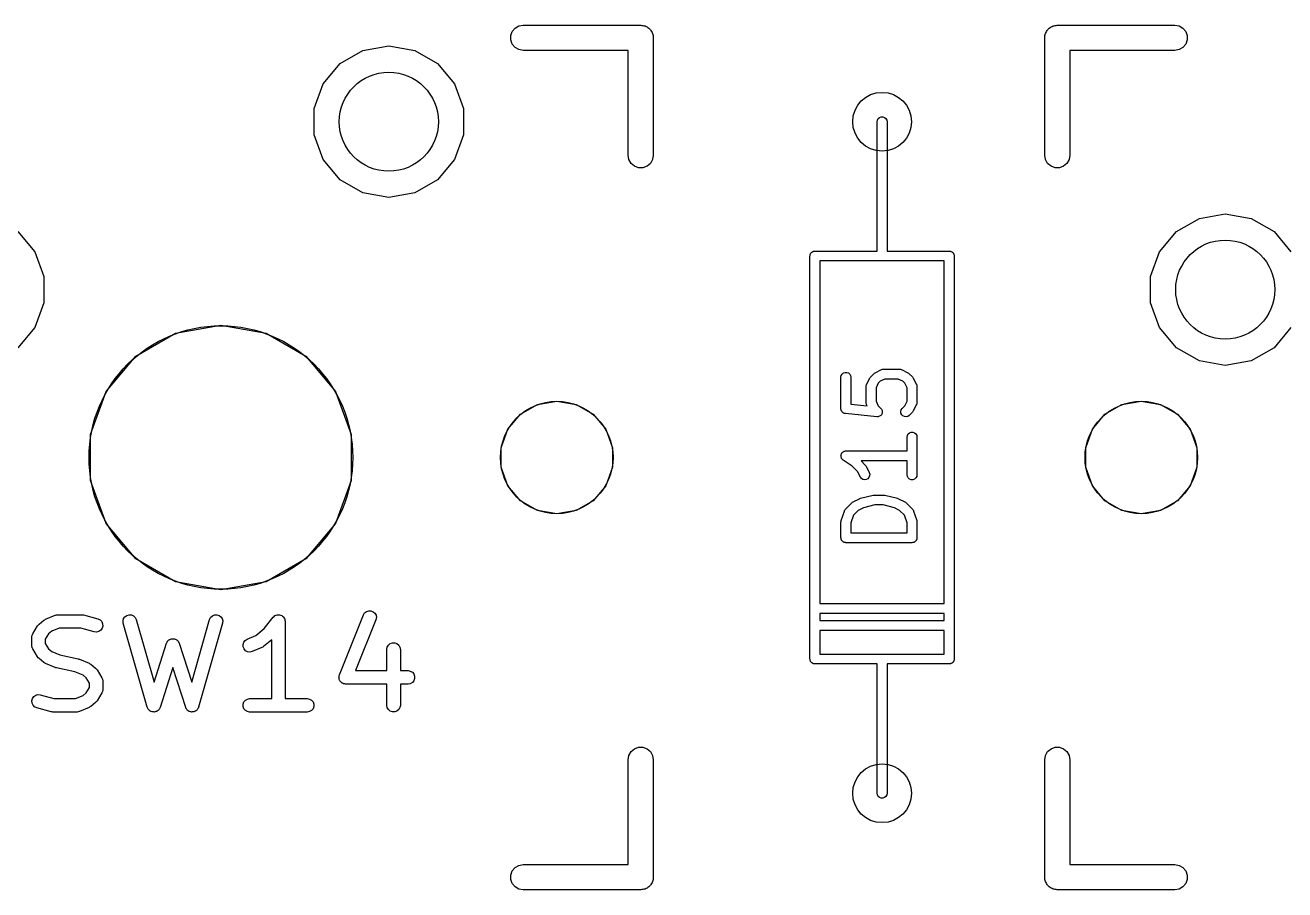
# Model space of a CAD drawing. Extents: x 35 to 203, y -146 to -25.
# Drawn here: x 114.04 to 133.09, y -66.54 to -53.46 of the extents above; entities that cross this region are included whole.
import ezdxf

# ---------------------------------------------------------------- set-up
doc = ezdxf.new("R2010")
doc.units = 0
doc.header["$MEASUREMENT"] = 0
doc.layers.get('0').update_dxf_attribs({"linetype": 'CONTINUOUS'})
doc.layers.add('BLACK', color=7, linetype='CONTINUOUS')

# ---------------------------------------------------------------- blocks, each defined once
blk = doc.blocks.new('PCB詳細')
at = {"layer": 'BLACK'}
for p, q in [((121.407, -53.5547), (121.45, -53.5041)), ((121.45, -53.5041), (121.507, -53.471)), ((121.507, -53.471), (121.572, -53.4595)), ((121.572, -53.4595), (123.35, -53.4595)), ((123.35, -53.4595), (123.366, -53.4624)), ((123.366, -53.4624), (123.383, -53.4624)), ((123.383, -53.4624), (123.399, -53.4681)), ((123.399, -53.4681), (123.415, -53.471)), ((123.415, -53.471), (123.43, -53.4793)), ((123.43, -53.4793), (123.445, -53.485)), ((123.445, -53.485), (123.458, -53.4957)), ((123.458, -53.4957), (123.472, -53.5041)), ((123.472, -53.5041), (123.483, -53.5168)), ((123.483, -53.5168), (123.496, -53.5275)), ((123.496, -53.5275), (123.504, -53.542)), ((129.496, -53.542), (129.504, -53.5275)), ((129.504, -53.5275), (129.517, -53.5168)), ((129.517, -53.5168), (129.528, -53.5041)), ((129.528, -53.5041), (129.542, -53.4957)), ((129.542, -53.4957), (129.555, -53.485)), ((129.555, -53.485), (129.57, -53.4793)), ((129.57, -53.4793), (129.585, -53.471)), ((129.585, -53.471), (129.601, -53.4681)), ((129.601, -53.4681), (129.617, -53.4624)), ((129.617, -53.4624), (129.634, -53.4624)), ((129.634, -53.4624), (129.65, -53.4595)), ((129.65, -53.4595), (131.428, -53.4595)), ((131.428, -53.4595), (131.493, -53.471)), ((131.493, -53.471), (131.55, -53.5041)), ((131.55, -53.5041), (131.593, -53.5547)), ((121.384, -53.6169), (121.407, -53.5547)), ((121.384, -53.6831), (121.384, -53.6169)), ((121.407, -53.7452), (121.384, -53.6831)), ((123.504, -53.542), (123.515, -53.5547)), ((123.515, -53.5547), (123.521, -53.5704)), ((123.521, -53.5704), (123.529, -53.5848)), ((123.529, -53.5848), (123.532, -53.6013)), ((123.532, -53.6013), (123.538, -53.6169)), ((123.538, -53.6169), (123.538, -53.6336)), ((123.538, -53.6336), (123.54, -53.65)), ((123.54, -53.65), (123.54, -55.428)), ((129.459, -53.65), (129.462, -53.6336)), ((129.459, -55.428), (129.459, -53.65)), ((129.462, -53.6169), (129.468, -53.6013)), ((129.462, -53.6336), (129.462, -53.6169)), ((129.468, -53.6013), (129.471, -53.5848)), ((129.471, -53.5848), (129.479, -53.5704)), ((129.479, -53.5704), (129.485, -53.5547)), ((129.485, -53.5547), (129.496, -53.542)), ((131.593, -53.5547), (131.616, -53.6169)), ((131.616, -53.6831), (131.593, -53.7452)), ((131.616, -53.6169), (131.616, -53.6831)), ((118.802, -54.0411), (119.148, -53.8418)), ((119.148, -53.8418), (119.54, -53.7726)), ((119.54, -53.7726), (119.932, -53.8418)), ((119.932, -53.8418), (120.278, -54.0411)), ((121.45, -53.7959), (121.407, -53.7452)), ((121.507, -53.829), (121.45, -53.7959)), ((121.572, -53.8405), (121.507, -53.829)), ((123.159, -53.8405), (121.572, -53.8405)), ((123.159, -55.428), (123.159, -53.8405)), ((131.428, -53.8405), (129.84, -53.8405)), ((129.84, -53.8405), (129.84, -55.428)), ((131.493, -53.829), (131.428, -53.8405)), ((131.55, -53.7959), (131.493, -53.829)), ((131.593, -53.7452), (131.55, -53.7959)), ((118.546, -54.3463), (118.802, -54.0411)), ((120.278, -54.0411), (120.534, -54.3463)), ((118.41, -54.7208), (118.546, -54.3463)), ((120.534, -54.3463), (120.67, -54.7208)), ((118.41, -55.1192), (118.41, -54.7208)), ((120.67, -54.7208), (120.67, -55.1192)), ((126.943, -54.8718), (126.962, -54.855)), ((126.962, -54.855), (126.987, -54.8461)), ((126.987, -54.8461), (127.013, -54.8461)), ((127.013, -54.8461), (127.037, -54.855)), ((127.037, -54.855), (127.057, -54.8718)), ((126.925, -54.92), (126.93, -54.8943)), ((126.925, -56.19), (126.925, -54.92)), ((126.93, -54.8943), (126.943, -54.8718)), ((127.057, -54.8718), (127.07, -54.8943)), ((127.07, -54.8943), (127.075, -54.92)), ((127.075, -54.92), (127.075, -56.19)), ((118.546, -55.4937), (118.41, -55.1192)), ((120.67, -55.1192), (120.534, -55.4937)), ((123.171, -55.4932), (123.159, -55.428)), ((123.54, -55.428), (123.529, -55.4932)), ((129.471, -55.4932), (129.459, -55.428)), ((129.84, -55.428), (129.829, -55.4932)), ((118.802, -55.7989), (118.546, -55.4937)), ((120.534, -55.4937), (120.278, -55.7989)), ((123.204, -55.5505), (123.171, -55.4932)), ((123.255, -55.593), (123.204, -55.5505)), ((123.317, -55.6156), (123.255, -55.593)), ((123.383, -55.6156), (123.317, -55.6156)), ((123.445, -55.593), (123.383, -55.6156)), ((123.496, -55.5505), (123.445, -55.593)), ((123.529, -55.4932), (123.496, -55.5505)), ((129.504, -55.5505), (129.471, -55.4932)), ((129.555, -55.593), (129.504, -55.5505)), ((129.617, -55.6156), (129.555, -55.593)), ((129.683, -55.6156), (129.617, -55.6156)), ((129.745, -55.593), (129.683, -55.6156)), ((129.796, -55.5505), (129.745, -55.593)), ((129.829, -55.4932), (129.796, -55.5505)), ((119.148, -55.9982), (118.802, -55.7989)), ((120.278, -55.7989), (119.932, -55.9982)), ((119.54, -56.0674), (119.148, -55.9982)), ((119.932, -55.9982), (119.54, -56.0674)), ((126.925, -56.877), (126.925, -56.19)), ((127.075, -56.19), (127.075, -56.877)), ((131.452, -56.5811), (131.798, -56.3818)), ((131.798, -56.3818), (132.19, -56.3126)), ((132.19, -56.3126), (132.582, -56.3818)), ((132.582, -56.3818), (132.928, -56.5811)), ((113.928, -56.5811), (114.184, -56.8863)), ((131.196, -56.8863), (131.452, -56.5811)), ((132.928, -56.5811), (133.184, -56.8863)), ((114.184, -56.8863), (114.32, -57.2608)), ((125.909, -56.952), (125.91, -56.9455)), ((125.909, -63.048), (125.909, -56.952)), ((125.91, -56.939), (125.912, -56.9328)), ((125.91, -56.9455), (125.91, -56.939)), ((125.912, -56.9328), (125.914, -56.9263)), ((125.914, -56.9263), (125.917, -56.9207)), ((125.917, -56.9207), (125.919, -56.9145)), ((125.919, -56.9145), (125.923, -56.9095)), ((125.923, -56.9095), (125.927, -56.9038)), ((125.927, -56.9038), (125.932, -56.8996)), ((125.932, -56.8996), (125.936, -56.8945)), ((125.936, -56.8945), (125.941, -56.8913)), ((125.941, -56.8913), (125.947, -56.887)), ((125.947, -56.887), (125.953, -56.8848)), ((125.953, -56.8848), (125.958, -56.8815)), ((125.958, -56.8815), (125.965, -56.8804)), ((125.965, -56.8804), (125.971, -56.8781)), ((125.971, -56.8781), (125.978, -56.8781)), ((125.978, -56.8781), (125.984, -56.877)), ((125.984, -56.877), (126.925, -56.877)), ((127.075, -56.877), (128.016, -56.877)), ((128.016, -56.877), (128.022, -56.8781)), ((128.022, -56.8781), (128.029, -56.8781)), ((128.029, -56.8781), (128.035, -56.8804)), ((128.035, -56.8804), (128.042, -56.8815)), ((128.042, -56.8815), (128.047, -56.8848)), ((128.047, -56.8848), (128.053, -56.887)), ((128.053, -56.887), (128.059, -56.8913)), ((128.059, -56.8913), (128.064, -56.8945)), ((128.064, -56.8945), (128.068, -56.8996)), ((128.068, -56.8996), (128.073, -56.9038)), ((128.073, -56.9038), (128.077, -56.9095)), ((128.077, -56.9095), (128.081, -56.9145)), ((128.081, -56.9145), (128.083, -56.9207)), ((128.083, -56.9207), (128.086, -56.9263)), ((128.086, -56.9263), (128.088, -56.9328)), ((128.088, -56.9328), (128.09, -56.939)), ((128.09, -56.939), (128.09, -56.9455)), ((128.09, -56.9455), (128.091, -56.952)), ((128.091, -56.952), (128.091, -63.048)), ((131.06, -57.2608), (131.196, -56.8863)), ((127, -57.027), (126.059, -57.027)), ((126.059, -57.027), (126.059, -62.211)), ((127.941, -57.027), (127, -57.027)), ((127.941, -62.211), (127.941, -57.027)), ((114.32, -57.2608), (114.32, -57.6592)), ((131.06, -57.6592), (131.06, -57.2608)), ((114.32, -57.6592), (114.184, -58.0337)), ((131.196, -58.0337), (131.06, -57.6592)), ((114.184, -58.0337), (113.928, -58.3389)), ((116.315, -58.1192), (117, -57.9985)), ((117, -57.9985), (117.685, -58.1192)), ((131.452, -58.3389), (131.196, -58.0337)), ((133.184, -58.0337), (132.928, -58.3389)), ((115.713, -58.4667), (116.315, -58.1192)), ((117.685, -58.1192), (118.287, -58.4667)), ((115.267, -58.9992), (115.713, -58.4667)), ((118.287, -58.4667), (118.733, -58.9992)), ((131.798, -58.5382), (131.452, -58.3389)), ((132.928, -58.3389), (132.582, -58.5382)), ((126.895, -58.7186), (126.99, -58.671)), ((126.99, -58.671), (126.994, -58.6698)), ((126.994, -58.6698), (126.998, -58.6676)), ((126.998, -58.6676), (127.007, -58.6661)), ((127.007, -58.6661), (127.015, -58.6636)), ((127.015, -58.6636), (127.02, -58.6638)), ((127.02, -58.6638), (127.024, -58.6631)), ((127.024, -58.6631), (127.262, -58.6631)), ((127.262, -58.6631), (127.266, -58.6638)), ((127.266, -58.6638), (127.27, -58.6636)), ((127.27, -58.6636), (127.279, -58.6661)), ((127.279, -58.6661), (127.288, -58.6676)), ((127.288, -58.6676), (127.291, -58.6698)), ((127.291, -58.6698), (127.295, -58.671)), ((127.295, -58.671), (127.391, -58.7186)), ((132.19, -58.6074), (131.798, -58.5382)), ((132.582, -58.5382), (132.19, -58.6074)), ((126.377, -58.7857), (126.382, -58.7601)), ((126.377, -59.2619), (126.377, -58.7857)), ((126.382, -58.7601), (126.395, -58.7375)), ((126.395, -58.7375), (126.415, -58.7208)), ((126.415, -58.7208), (126.439, -58.7119)), ((126.439, -58.7119), (126.465, -58.7119)), ((126.465, -58.7119), (126.49, -58.7208)), ((126.49, -58.7208), (126.51, -58.7375)), ((126.51, -58.7375), (126.523, -58.7601)), ((126.523, -58.7601), (126.527, -58.7857)), ((126.527, -58.7857), (126.527, -59.194)), ((126.766, -58.895), (126.814, -58.7998)), ((126.814, -58.7998), (126.821, -58.7901)), ((126.821, -58.7901), (126.828, -58.7803)), ((126.828, -58.7803), (126.876, -58.7327)), ((126.876, -58.7327), (126.885, -58.7258)), ((126.885, -58.7258), (126.895, -58.7186)), ((126.973, -58.8474), (126.943, -58.8778)), ((127.042, -58.8131), (126.973, -58.8474)), ((127.244, -58.8131), (127.042, -58.8131)), ((127.313, -58.8474), (127.244, -58.8131)), ((127.343, -58.8778), (127.313, -58.8474)), ((127.391, -58.7186), (127.4, -58.7258)), ((127.4, -58.7258), (127.41, -58.7327)), ((127.41, -58.7327), (127.458, -58.7803)), ((127.458, -58.7803), (127.465, -58.7901)), ((127.465, -58.7901), (127.472, -58.7998)), ((127.472, -58.7998), (127.519, -58.895)), ((115.029, -59.6524), (115.267, -58.9992)), ((118.733, -58.9992), (118.971, -59.6524)), ((126.758, -58.9286), (126.759, -58.9243)), ((126.758, -59.1667), (126.758, -58.9286)), ((126.759, -58.92), (126.761, -58.9116)), ((126.759, -58.9243), (126.759, -58.92)), ((126.761, -58.9116), (126.763, -58.9029)), ((126.763, -58.9029), (126.765, -58.8992)), ((126.765, -58.8992), (126.766, -58.895)), ((126.943, -58.8778), (126.908, -58.9463)), ((126.908, -58.9463), (126.908, -59.149)), ((127.377, -58.9463), (127.343, -58.8778)), ((127.377, -59.149), (127.377, -58.9463)), ((127.519, -58.895), (127.521, -58.8992)), ((127.521, -58.8992), (127.523, -58.9029)), ((127.523, -58.9029), (127.524, -58.9116)), ((127.524, -58.9116), (127.527, -58.92)), ((127.527, -58.92), (127.527, -58.9243)), ((127.527, -58.9243), (127.527, -58.9286)), ((127.527, -58.9286), (127.527, -59.1667)), ((121.531, -59.3457), (121.788, -59.1974)), ((121.788, -59.1974), (122.08, -59.1458)), ((122.08, -59.1458), (122.372, -59.1974)), ((122.372, -59.1974), (122.629, -59.3457)), ((126.527, -59.194), (126.776, -59.2188)), ((126.759, -59.1709), (126.758, -59.1667)), ((126.759, -59.1752), (126.759, -59.1709)), ((126.761, -59.1837), (126.759, -59.1752)), ((126.763, -59.1923), (126.761, -59.1837)), ((126.765, -59.1961), (126.763, -59.1923)), ((126.766, -59.2002), (126.765, -59.1961)), ((126.776, -59.2188), (126.766, -59.2002)), ((126.908, -59.149), (126.943, -59.2175)), ((126.943, -59.2175), (126.982, -59.2565)), ((127.304, -59.2565), (127.343, -59.2175)), ((127.343, -59.2175), (127.377, -59.149)), ((127.519, -59.2002), (127.472, -59.2954)), ((127.521, -59.1961), (127.519, -59.2002)), ((127.523, -59.1923), (127.521, -59.1961)), ((127.524, -59.1837), (127.523, -59.1923)), ((127.527, -59.1752), (127.524, -59.1837)), ((127.527, -59.1667), (127.527, -59.1709)), ((127.527, -59.1709), (127.527, -59.1752)), ((130.371, -59.3457), (130.628, -59.1974)), ((130.628, -59.1974), (130.92, -59.1458)), ((130.92, -59.1458), (131.212, -59.1974)), ((131.212, -59.1974), (131.469, -59.3457)), ((121.34, -59.5729), (121.531, -59.3457)), ((122.629, -59.3457), (122.82, -59.5729)), ((126.378, -59.2647), (126.377, -59.2619)), ((126.378, -59.2675), (126.378, -59.2647)), ((126.38, -59.2775), (126.378, -59.2675)), ((126.382, -59.2876), (126.38, -59.2775)), ((126.383, -59.29), (126.382, -59.2876)), ((126.384, -59.2928), (126.383, -59.29)), ((126.39, -59.3012), (126.384, -59.2928)), ((126.395, -59.3101), (126.39, -59.3012)), ((126.397, -59.3119), (126.395, -59.3101)), ((126.399, -59.3143), (126.397, -59.3119)), ((126.407, -59.3203), (126.399, -59.3143)), ((126.415, -59.3269), (126.407, -59.3203)), ((126.418, -59.3278), (126.415, -59.3269)), ((126.42, -59.3295), (126.418, -59.3278)), ((126.43, -59.3323), (126.42, -59.3295)), ((126.439, -59.3358), (126.43, -59.3323)), ((126.442, -59.3358), (126.439, -59.3358)), ((126.445, -59.3365), (126.442, -59.3358)), ((126.921, -59.3842), (126.445, -59.3365)), ((126.922, -59.3841), (126.921, -59.3842)), ((126.934, -59.3831), (126.922, -59.3842)), ((126.922, -59.3842), (126.922, -59.3841)), ((126.947, -59.3822), (126.934, -59.3831)), ((126.948, -59.382), (126.947, -59.3822)), ((126.959, -59.3767), (126.948, -59.382)), ((126.948, -59.382), (126.948, -59.382)), ((126.971, -59.3715), (126.959, -59.3767)), ((126.972, -59.371), (126.971, -59.3712)), ((126.971, -59.3712), (126.971, -59.3715)), ((126.98, -59.3621), (126.972, -59.371)), ((126.989, -59.3533), (126.98, -59.3621)), ((126.982, -59.2565), (126.982, -59.2569)), ((126.982, -59.2569), (126.982, -59.2572)), ((126.982, -59.2572), (126.989, -59.2676)), ((126.989, -59.2676), (126.997, -59.2778)), ((126.99, -59.3529), (126.989, -59.3533)), ((126.995, -59.3412), (126.99, -59.3525)), ((126.99, -59.3525), (126.99, -59.3529)), ((127.001, -59.3298), (126.995, -59.3412)), ((126.997, -59.2778), (126.997, -59.2783)), ((126.997, -59.2783), (126.997, -59.2787)), ((126.997, -59.2787), (127, -59.2909)), ((127, -59.2909), (127.003, -59.303)), ((127.002, -59.3165), (127.001, -59.3289)), ((127.001, -59.3289), (127.001, -59.3294)), ((127.001, -59.3294), (127.001, -59.3298)), ((127.003, -59.3039), (127.002, -59.3165)), ((127.003, -59.303), (127.003, -59.3035)), ((127.003, -59.3035), (127.003, -59.3039)), ((127.282, -59.303), (127.289, -59.2778)), ((127.285, -59.3289), (127.282, -59.303)), ((127.296, -59.3525), (127.285, -59.3289)), ((127.289, -59.2778), (127.304, -59.2565)), ((127.314, -59.371), (127.296, -59.3525)), ((127.338, -59.382), (127.314, -59.371)), ((127.364, -59.3842), (127.338, -59.382)), ((127.389, -59.3775), (127.364, -59.3842)), ((127.41, -59.3626), (127.389, -59.3775)), ((127.458, -59.3149), (127.41, -59.3626)), ((127.465, -59.3051), (127.458, -59.3149)), ((127.472, -59.2954), (127.465, -59.3051)), ((130.18, -59.5729), (130.371, -59.3457)), ((131.469, -59.3457), (131.66, -59.5729)), ((121.239, -59.8517), (121.34, -59.5729)), ((122.82, -59.5729), (122.921, -59.8517)), ((127.395, -59.6423), (127.415, -59.6255)), ((127.415, -59.6255), (127.439, -59.6166)), ((127.439, -59.6166), (127.465, -59.6166)), ((127.465, -59.6166), (127.49, -59.6255)), ((127.49, -59.6255), (127.51, -59.6423)), ((130.079, -59.8517), (130.18, -59.5729)), ((131.66, -59.5729), (131.761, -59.8517)), ((115.029, -60.3476), (115.029, -59.6524)), ((118.971, -59.6524), (118.971, -60.3476)), ((127.377, -59.6905), (127.382, -59.6648)), ((127.377, -59.9012), (127.377, -59.6905)), ((127.382, -59.6648), (127.395, -59.6423)), ((127.51, -59.6423), (127.523, -59.6648)), ((127.523, -59.6648), (127.527, -59.6905)), ((127.527, -59.6905), (127.527, -60.2619)), ((121.239, -60.1483), (121.239, -59.8517)), ((122.921, -59.8517), (122.921, -60.1483)), ((126.378, -59.9714), (126.379, -59.9673)), ((126.379, -59.9803), (126.378, -59.9714)), ((126.379, -59.9632), (126.382, -59.9548)), ((126.379, -59.9673), (126.379, -59.9632)), ((126.379, -59.9892), (126.379, -59.9803)), ((126.38, -59.9931), (126.379, -59.9892)), ((126.38, -59.9973), (126.38, -59.9931)), ((126.384, -60.0053), (126.38, -59.9973)), ((126.382, -59.9548), (126.384, -59.9461)), ((126.384, -59.9461), (126.386, -59.9426)), ((126.387, -60.0137), (126.384, -60.0053)), ((126.386, -59.9426), (126.387, -59.9387)), ((126.387, -59.9387), (126.393, -59.9318)), ((126.393, -59.9318), (126.398, -59.9244)), ((126.398, -59.9244), (126.402, -59.9219)), ((126.402, -59.9219), (126.404, -59.9187)), ((126.404, -59.9187), (126.412, -59.9143)), ((126.412, -59.9143), (126.419, -59.909)), ((126.419, -59.909), (126.423, -59.9078)), ((126.423, -59.9078), (126.427, -59.9057)), ((126.427, -59.9057), (126.436, -59.9042)), ((126.436, -59.9042), (126.444, -59.9016)), ((126.444, -59.9016), (126.448, -59.9019)), ((126.448, -59.9019), (126.452, -59.9012)), ((126.452, -59.9012), (127.377, -59.9012)), ((130.079, -60.1483), (130.079, -59.8517)), ((131.761, -59.8517), (131.761, -60.1483)), ((121.34, -60.4271), (121.239, -60.1483)), ((122.921, -60.1483), (122.82, -60.4271)), ((126.39, -60.0169), (126.387, -60.0137)), ((126.392, -60.0206), (126.39, -60.0169)), ((126.398, -60.0268), (126.392, -60.0206)), ((126.404, -60.0336), (126.398, -60.0268)), ((126.408, -60.0357), (126.404, -60.0336)), ((126.411, -60.0386), (126.408, -60.0357)), ((126.547, -60.1297), (126.411, -60.0386)), ((126.629, -60.2111), (126.547, -60.1297)), ((127.377, -60.0512), (126.681, -60.0512)), ((126.681, -60.0512), (126.744, -60.1136)), ((126.744, -60.1136), (126.75, -60.1235)), ((126.75, -60.1235), (126.758, -60.1331)), ((126.758, -60.1331), (126.805, -60.2284)), ((127.377, -60.2619), (127.377, -60.0512)), ((130.18, -60.4271), (130.079, -60.1483)), ((131.761, -60.1483), (131.66, -60.4271)), ((115.267, -61.0008), (115.029, -60.3476)), ((118.971, -60.3476), (118.733, -61.0008)), ((126.671, -60.2954), (126.629, -60.2111)), ((126.687, -60.3164), (126.671, -60.2954)), ((126.708, -60.3307), (126.687, -60.3164)), ((126.734, -60.3368), (126.708, -60.3307)), ((126.759, -60.3338), (126.734, -60.3368)), ((126.783, -60.3221), (126.759, -60.3338)), ((126.801, -60.3032), (126.783, -60.3221)), ((126.811, -60.2793), (126.801, -60.3032)), ((126.805, -60.2284), (126.813, -60.2533)), ((126.813, -60.2533), (126.811, -60.2793)), ((127.382, -60.2876), (127.377, -60.2619)), ((127.395, -60.3101), (127.382, -60.2876)), ((127.415, -60.3269), (127.395, -60.3101)), ((127.439, -60.3358), (127.415, -60.3269)), ((127.465, -60.3358), (127.439, -60.3358)), ((127.49, -60.3269), (127.465, -60.3358)), ((127.51, -60.3101), (127.49, -60.3269)), ((127.523, -60.2876), (127.51, -60.3101)), ((127.527, -60.2619), (127.523, -60.2876)), ((121.531, -60.6543), (121.34, -60.4271)), ((122.82, -60.4271), (122.629, -60.6543)), ((126.672, -60.6177), (126.863, -60.5701)), ((126.863, -60.5701), (126.872, -60.5694)), ((126.872, -60.5694), (126.881, -60.5679)), ((126.881, -60.5679), (127.024, -60.5679)), ((127.024, -60.5679), (127.033, -60.5694)), ((127.033, -60.5694), (127.042, -60.5701)), ((127.042, -60.5701), (127.232, -60.6177)), ((130.371, -60.6543), (130.18, -60.4271)), ((131.66, -60.4271), (131.469, -60.6543)), ((121.788, -60.8026), (121.531, -60.6543)), ((122.629, -60.6543), (122.372, -60.8026)), ((126.447, -60.7803), (126.542, -60.6851)), ((126.542, -60.6851), (126.552, -60.6782)), ((126.552, -60.6782), (126.562, -60.671)), ((126.562, -60.671), (126.657, -60.6234)), ((126.717, -60.7612), (126.64, -60.7997)), ((126.657, -60.6234), (126.665, -60.6211)), ((126.665, -60.6211), (126.672, -60.6177)), ((126.89, -60.7179), (126.717, -60.7612)), ((127.015, -60.7179), (126.89, -60.7179)), ((127.188, -60.7612), (127.015, -60.7179)), ((127.265, -60.7997), (127.188, -60.7612)), ((127.232, -60.6177), (127.24, -60.6211)), ((127.24, -60.6211), (127.248, -60.6234)), ((127.248, -60.6234), (127.343, -60.671)), ((127.343, -60.671), (127.353, -60.6782)), ((127.353, -60.6782), (127.363, -60.6851)), ((127.363, -60.6851), (127.458, -60.7803)), ((130.628, -60.8026), (130.371, -60.6543)), ((131.469, -60.6543), (131.212, -60.8026)), ((122.08, -60.8541), (121.788, -60.8026)), ((122.372, -60.8026), (122.08, -60.8541)), ((126.379, -60.9643), (126.381, -60.9525)), ((126.381, -60.9525), (126.429, -60.8096)), ((126.429, -60.8096), (126.431, -60.8058)), ((126.431, -60.8058), (126.432, -60.8016)), ((126.432, -60.8016), (126.437, -60.7944)), ((126.437, -60.7944), (126.441, -60.7867)), ((126.441, -60.7867), (126.444, -60.7838)), ((126.444, -60.7838), (126.447, -60.7803)), ((126.566, -60.8738), (126.527, -60.9884)), ((126.64, -60.7997), (126.566, -60.8738)), ((127.339, -60.8738), (127.265, -60.7997)), ((127.377, -60.9884), (127.339, -60.8738)), ((127.458, -60.7803), (127.46, -60.7838)), ((127.46, -60.7838), (127.464, -60.7867)), ((127.464, -60.7867), (127.468, -60.7944)), ((127.468, -60.7944), (127.473, -60.8016)), ((127.473, -60.8016), (127.474, -60.8058)), ((127.474, -60.8058), (127.476, -60.8096)), ((127.476, -60.8096), (127.524, -60.9525)), ((127.524, -60.9525), (127.525, -60.9643)), ((130.92, -60.8541), (130.628, -60.8026)), ((131.212, -60.8026), (130.92, -60.8541)), ((115.713, -61.5332), (115.267, -61.0008)), ((118.733, -61.0008), (118.287, -61.5332)), ((126.377, -60.9762), (126.379, -60.9643)), ((126.377, -61.2143), (126.377, -60.9762)), ((126.527, -60.9884), (126.527, -61.1393)), ((126.527, -61.1393), (127.377, -61.1393)), ((127.377, -61.1393), (127.377, -60.9884)), ((127.525, -60.9643), (127.527, -60.9762)), ((127.527, -60.9762), (127.527, -61.2143)), ((126.379, -61.2207), (126.377, -61.2143)), ((126.379, -61.2273), (126.379, -61.2207)), ((126.381, -61.2335), (126.379, -61.2273)), ((126.382, -61.2399), (126.381, -61.2335)), ((126.385, -61.2456), (126.382, -61.2399)), ((126.387, -61.2518), (126.385, -61.2456)), ((126.392, -61.2568), (126.387, -61.2518)), ((126.395, -61.2625), (126.392, -61.2568)), ((126.4, -61.2667), (126.395, -61.2625)), ((126.404, -61.2717), (126.4, -61.2667)), ((126.41, -61.275), (126.404, -61.2717)), ((126.415, -61.2792), (126.41, -61.275)), ((126.421, -61.2815), (126.415, -61.2792)), ((126.427, -61.2848), (126.421, -61.2815)), ((126.433, -61.2859), (126.427, -61.2848)), ((126.439, -61.2881), (126.433, -61.2859)), ((126.446, -61.2881), (126.439, -61.2881)), ((126.452, -61.2893), (126.446, -61.2881)), ((127.452, -61.2893), (126.452, -61.2893)), ((127.459, -61.2881), (127.452, -61.2893)), ((127.465, -61.2881), (127.459, -61.2881)), ((127.472, -61.2859), (127.465, -61.2881)), ((127.478, -61.2848), (127.472, -61.2859)), ((127.484, -61.2815), (127.478, -61.2848)), ((127.49, -61.2792), (127.484, -61.2815)), ((127.495, -61.275), (127.49, -61.2792)), ((127.501, -61.2717), (127.495, -61.275)), ((127.505, -61.2667), (127.501, -61.2717)), ((127.51, -61.2625), (127.505, -61.2667)), ((127.513, -61.2568), (127.51, -61.2625)), ((127.517, -61.2518), (127.513, -61.2568)), ((127.52, -61.2456), (127.517, -61.2518)), ((127.523, -61.2399), (127.52, -61.2456)), ((127.524, -61.2335), (127.523, -61.2399)), ((127.526, -61.2273), (127.524, -61.2335)), ((127.527, -61.2143), (127.526, -61.2207)), ((127.526, -61.2207), (127.526, -61.2273)), ((116.315, -61.8808), (115.713, -61.5332)), ((118.287, -61.5332), (117.685, -61.8808)), ((117, -62.0015), (116.315, -61.8808)), ((117.685, -61.8808), (117, -62.0015)), ((126.059, -62.211), (127.941, -62.211)), ((114.25, -62.5224), (114.322, -62.4619)), ((114.322, -62.4619), (114.336, -62.4544)), ((114.336, -62.4544), (114.348, -62.4462)), ((114.348, -62.4462), (114.493, -62.3857)), ((114.493, -62.3857), (114.496, -62.3852)), ((114.496, -62.3852), (114.498, -62.3841)), ((114.498, -62.3841), (114.513, -62.3814)), ((114.513, -62.3814), (114.528, -62.378)), ((114.528, -62.378), (114.53, -62.3783)), ((114.53, -62.3783), (114.533, -62.3779)), ((114.533, -62.3779), (114.895, -62.3779)), ((114.895, -62.3779), (114.909, -62.3803)), ((114.909, -62.3803), (114.923, -62.3816)), ((114.923, -62.3816), (115.14, -62.4421)), ((115.14, -62.4421), (115.172, -62.4573)), ((115.172, -62.4573), (115.197, -62.4825)), ((115.197, -62.4825), (115.212, -62.5146)), ((115.52, -62.4723), (115.528, -62.4381)), ((115.523, -62.5074), (115.52, -62.4723)), ((115.528, -62.4381), (115.548, -62.4089)), ((115.548, -62.4089), (115.577, -62.3882)), ((115.577, -62.3882), (115.611, -62.3785)), ((115.611, -62.3785), (115.646, -62.381)), ((115.646, -62.381), (115.678, -62.3953)), ((115.678, -62.3953), (115.703, -62.4199)), ((115.703, -62.4199), (115.719, -62.4516)), ((115.719, -62.4516), (115.99, -63.399)), ((116.559, -63.399), (116.83, -62.4516)), ((116.83, -62.4516), (116.845, -62.4199)), ((116.845, -62.4199), (116.871, -62.3953)), ((116.871, -62.3953), (116.903, -62.381)), ((116.903, -62.381), (116.938, -62.3785)), ((116.938, -62.3785), (116.972, -62.3882)), ((116.972, -62.3882), (117, -62.4089)), ((117, -62.4089), (117.02, -62.4381)), ((117.02, -62.4381), (117.029, -62.4723)), ((117.029, -62.4723), (117.025, -62.5074)), ((117.653, -62.5895), (117.792, -62.4161)), ((117.792, -62.4153), (117.793, -62.4142)), ((117.792, -62.4161), (117.792, -62.4153)), ((117.793, -62.4142), (117.806, -62.4036)), ((117.806, -62.4036), (117.818, -62.3927)), ((117.818, -62.3927), (117.819, -62.3923)), ((117.819, -62.3923), (117.82, -62.3915)), ((117.82, -62.3915), (117.836, -62.3859)), ((117.836, -62.3859), (117.851, -62.3799)), ((117.851, -62.3799), (117.852, -62.3799)), ((117.852, -62.3799), (117.853, -62.3795)), ((117.853, -62.3795), (117.87, -62.3795)), ((117.87, -62.3795), (117.886, -62.3791)), ((117.886, -62.3791), (117.887, -62.3795)), ((117.887, -62.3795), (117.888, -62.3795)), ((117.888, -62.3795), (117.904, -62.3851)), ((117.904, -62.3851), (117.92, -62.3904)), ((117.92, -62.3904), (117.921, -62.3911)), ((117.921, -62.3911), (117.922, -62.3915)), ((117.922, -62.3915), (117.934, -62.4021)), ((117.934, -62.4021), (117.947, -62.4124)), ((117.947, -62.4124), (117.948, -62.4134)), ((117.948, -62.4134), (117.949, -62.4142)), ((117.949, -62.4142), (117.957, -62.4285)), ((117.957, -62.4285), (117.965, -62.4426)), ((117.965, -62.4426), (117.966, -62.4437)), ((117.966, -62.4437), (117.966, -62.4448)), ((117.966, -62.4448), (117.969, -62.461)), ((117.969, -62.461), (117.972, -62.4771)), ((117.972, -62.4771), (117.972, -62.4783)), ((117.972, -62.4783), (117.972, -62.4795)), ((117.972, -62.4795), (117.972, -63.6479)), ((118.793, -63.2885), (119.155, -62.3813)), ((119.344, -62.4568), (119.037, -63.2246)), ((119.155, -62.3813), (119.174, -62.3513)), ((119.174, -62.3513), (119.202, -62.3295)), ((119.202, -62.3295), (119.235, -62.3185)), ((119.235, -62.3185), (119.27, -62.3196)), ((119.27, -62.3196), (119.303, -62.3327)), ((119.303, -62.3327), (119.33, -62.3562)), ((119.33, -62.3562), (119.346, -62.3873)), ((119.351, -62.4222), (119.344, -62.4568)), ((119.346, -62.3873), (119.351, -62.4222)), ((126.059, -62.361), (126.059, -62.465)), ((127.941, -62.361), (126.059, -62.361)), ((126.059, -62.465), (127.941, -62.465)), ((127.941, -62.465), (127.941, -62.361)), ((114.152, -62.6782), (114.155, -62.6692)), ((114.155, -62.6692), (114.228, -62.5482)), ((114.228, -62.5482), (114.239, -62.5354)), ((114.239, -62.5354), (114.25, -62.5224)), ((114.393, -62.6675), (114.344, -62.7496)), ((114.441, -62.6279), (114.393, -62.6675)), ((114.553, -62.5811), (114.441, -62.6279)), ((114.882, -62.5811), (114.553, -62.5811)), ((115.086, -62.6379), (114.882, -62.5811)), ((115.121, -62.6413), (115.086, -62.6379)), ((115.155, -62.6325), (115.121, -62.6413)), ((115.184, -62.6125), (115.155, -62.6325)), ((115.205, -62.5838), (115.184, -62.6125)), ((115.214, -62.5498), (115.205, -62.5838)), ((115.212, -62.5146), (115.214, -62.5498)), ((115.886, -63.7774), (115.523, -62.5074)), ((117.025, -62.5074), (116.662, -63.7774)), ((117.527, -62.694), (117.653, -62.5895)), ((127.941, -62.615), (126.059, -62.615)), ((126.059, -62.615), (126.059, -62.973)), ((127.941, -62.973), (127.941, -62.615)), ((114.141, -62.7214), (114.142, -62.7118)), ((114.141, -62.8424), (114.141, -62.7214)), ((114.142, -62.852), (114.141, -62.8424)), ((114.142, -62.7118), (114.143, -62.7021)), ((114.143, -62.8617), (114.142, -62.852)), ((114.143, -62.7021), (114.145, -62.6946)), ((114.145, -62.8692), (114.143, -62.8617)), ((114.145, -62.6946), (114.147, -62.6867)), ((114.147, -62.6867), (114.152, -62.6782)), ((114.344, -62.7496), (114.344, -62.8142)), ((114.344, -62.8142), (114.393, -62.8963)), ((115.99, -63.399), (116.178, -62.8114)), ((116.178, -62.8114), (116.179, -62.8078)), ((116.179, -62.8078), (116.18, -62.8039)), ((116.18, -62.8039), (116.188, -62.7923)), ((116.188, -62.7923), (116.194, -62.7802)), ((116.194, -62.7802), (116.197, -62.7775)), ((116.197, -62.7775), (116.199, -62.7741)), ((116.199, -62.7741), (116.21, -62.7657)), ((116.21, -62.7657), (116.22, -62.7565)), ((116.22, -62.7565), (116.224, -62.7549)), ((116.224, -62.7549), (116.227, -62.7525)), ((116.227, -62.7525), (116.24, -62.7483)), ((116.24, -62.7483), (116.253, -62.7431)), ((116.253, -62.7431), (116.257, -62.7429)), ((116.257, -62.7429), (116.261, -62.7417)), ((116.261, -62.7417), (116.274, -62.7422)), ((116.274, -62.7422), (116.288, -62.7417)), ((116.288, -62.7417), (116.292, -62.7429)), ((116.292, -62.7429), (116.296, -62.7431)), ((116.296, -62.7431), (116.309, -62.7483)), ((116.309, -62.7483), (116.322, -62.7525)), ((116.322, -62.7525), (116.325, -62.7549)), ((116.325, -62.7549), (116.329, -62.7565)), ((116.329, -62.7565), (116.339, -62.7657)), ((116.339, -62.7657), (116.349, -62.7741)), ((116.349, -62.7741), (116.352, -62.7775)), ((116.352, -62.7775), (116.355, -62.7802)), ((116.355, -62.7802), (116.361, -62.7923)), ((116.361, -62.7923), (116.368, -62.8039)), ((116.368, -62.8039), (116.369, -62.8078)), ((116.369, -62.8078), (116.371, -62.8114)), ((116.371, -62.8114), (116.559, -63.399)), ((117.335, -62.8293), (117.345, -62.7957)), ((117.336, -62.8646), (117.335, -62.8293)), ((117.35, -62.8971), (117.336, -62.8646)), ((117.345, -62.7957), (117.367, -62.7676)), ((117.367, -62.7676), (117.396, -62.7486)), ((117.396, -62.7486), (117.527, -62.694)), ((117.646, -62.86), (117.632, -62.8675)), ((117.769, -62.7569), (117.646, -62.86)), ((117.769, -63.6479), (117.769, -62.7569)), ((119.517, -62.8681), (119.535, -62.8376)), ((119.535, -62.8376), (119.562, -62.8149)), ((119.562, -62.8149), (119.595, -62.8028)), ((119.595, -62.8028), (119.63, -62.8028)), ((119.63, -62.8028), (119.663, -62.8149)), ((119.663, -62.8149), (119.69, -62.8376)), ((119.69, -62.8376), (119.708, -62.8681)), ((114.147, -62.8771), (114.145, -62.8692)), ((114.152, -62.8856), (114.147, -62.8771)), ((114.155, -62.8947), (114.152, -62.8856)), ((114.228, -63.0156), (114.155, -62.8947)), ((114.239, -63.0284), (114.228, -63.0156)), ((114.25, -63.0414), (114.239, -63.0284)), ((114.322, -63.1019), (114.25, -63.0414)), ((114.393, -62.8963), (114.441, -62.9359)), ((114.441, -62.9359), (114.563, -62.9868)), ((114.563, -62.9868), (114.844, -63.0453)), ((114.844, -63.0453), (114.853, -63.0489)), ((114.853, -63.0489), (114.862, -63.051)), ((114.862, -63.051), (115.007, -63.1115)), ((117.374, -62.9231), (117.35, -62.8971)), ((117.405, -62.9393), (117.374, -62.9231)), ((117.44, -62.9439), (117.405, -62.9393)), ((117.475, -62.9362), (117.44, -62.9439)), ((117.62, -62.8757), (117.475, -62.9362)), ((117.632, -62.8675), (117.62, -62.8757)), ((119.511, -62.9029), (119.517, -62.8681)), ((119.511, -63.2246), (119.511, -62.9029)), ((119.708, -62.8681), (119.714, -62.9029)), ((119.714, -62.9029), (119.714, -63.2246)), ((125.91, -63.0545), (125.909, -63.048)), ((125.91, -63.061), (125.91, -63.0545)), ((126.059, -62.973), (127, -62.973)), ((127, -62.973), (127.941, -62.973)), ((128.091, -63.048), (128.09, -63.0545)), ((128.09, -63.0545), (128.09, -63.061)), ((114.336, -63.1094), (114.322, -63.1019)), ((114.348, -63.1176), (114.336, -63.1094)), ((114.493, -63.1781), (114.348, -63.1176)), ((114.503, -63.1802), (114.493, -63.1781)), ((114.512, -63.1837), (114.503, -63.1802)), ((114.793, -63.2423), (114.512, -63.1837)), ((114.915, -63.2931), (114.793, -63.2423)), ((115.007, -63.1115), (115.02, -63.1196)), ((115.02, -63.1196), (115.033, -63.1272)), ((115.033, -63.1272), (115.106, -63.1877)), ((115.106, -63.1877), (115.117, -63.2006)), ((115.117, -63.2006), (115.128, -63.2134)), ((115.128, -63.2134), (115.2, -63.3344)), ((116.274, -63.1757), (116.081, -63.7805)), ((116.468, -63.7805), (116.274, -63.1757)), ((119.037, -63.2246), (119.511, -63.2246)), ((119.714, -63.2246), (119.83, -63.2246)), ((119.83, -63.2246), (119.865, -63.2307)), ((119.865, -63.2307), (119.896, -63.2484)), ((125.912, -63.0672), (125.91, -63.061)), ((125.914, -63.0737), (125.912, -63.0672)), ((125.917, -63.0793), (125.914, -63.0737)), ((125.919, -63.0855), (125.917, -63.0793)), ((125.923, -63.0905), (125.919, -63.0855)), ((125.927, -63.0962), (125.923, -63.0905)), ((125.932, -63.1004), (125.927, -63.0962)), ((125.936, -63.1055), (125.932, -63.1004)), ((125.941, -63.1087), (125.936, -63.1055)), ((125.947, -63.113), (125.941, -63.1087)), ((125.953, -63.1152), (125.947, -63.113)), ((125.958, -63.1185), (125.953, -63.1152)), ((125.965, -63.1196), (125.958, -63.1185)), ((125.971, -63.1219), (125.965, -63.1196)), ((125.978, -63.1219), (125.971, -63.1219)), ((125.984, -63.123), (125.978, -63.1219)), ((126.925, -63.123), (125.984, -63.123)), ((126.925, -63.81), (126.925, -63.123)), ((128.016, -63.123), (127.075, -63.123)), ((127.075, -63.123), (127.075, -63.81)), ((128.022, -63.1219), (128.016, -63.123)), ((128.029, -63.1219), (128.022, -63.1219)), ((128.035, -63.1196), (128.029, -63.1219)), ((128.042, -63.1185), (128.035, -63.1196)), ((128.047, -63.1152), (128.042, -63.1185)), ((128.053, -63.113), (128.047, -63.1152)), ((128.059, -63.1087), (128.053, -63.113)), ((128.064, -63.1055), (128.059, -63.1087)), ((128.068, -63.1004), (128.064, -63.1055)), ((128.073, -63.0962), (128.068, -63.1004)), ((128.077, -63.0905), (128.073, -63.0962)), ((128.081, -63.0855), (128.077, -63.0905)), ((128.083, -63.0793), (128.081, -63.0855)), ((128.086, -63.0737), (128.083, -63.0793)), ((128.088, -63.0672), (128.086, -63.0737)), ((128.09, -63.061), (128.088, -63.0672)), ((114.962, -63.3327), (114.915, -63.2931)), ((115.012, -63.4148), (114.962, -63.3327)), ((115.012, -63.4795), (115.012, -63.4148)), ((115.2, -63.3344), (115.204, -63.3435)), ((115.204, -63.3435), (115.209, -63.3519)), ((115.209, -63.3519), (115.21, -63.3598)), ((115.21, -63.3598), (115.213, -63.3673)), ((115.213, -63.3673), (115.213, -63.3771)), ((115.213, -63.3771), (115.215, -63.3867)), ((115.215, -63.3867), (115.215, -63.5076)), ((118.785, -63.323), (118.787, -63.3158)), ((118.787, -63.3334), (118.785, -63.323)), ((118.787, -63.3085), (118.79, -63.2987)), ((118.787, -63.3158), (118.787, -63.3085)), ((118.787, -63.3438), (118.787, -63.3334)), ((118.789, -63.3507), (118.787, -63.3438)), ((118.79, -63.3579), (118.789, -63.3507)), ((118.79, -63.2987), (118.793, -63.2885)), ((118.795, -63.3672), (118.79, -63.3579)), ((118.799, -63.377), (118.795, -63.3672)), ((118.804, -63.3826), (118.799, -63.377)), ((118.807, -63.389), (118.804, -63.3826)), ((118.815, -63.396), (118.807, -63.389)), ((118.822, -63.404), (118.815, -63.396)), ((118.828, -63.4077), (118.822, -63.404)), ((118.833, -63.4125), (118.828, -63.4077)), ((118.843, -63.4164), (118.833, -63.4125)), ((118.852, -63.4217), (118.843, -63.4164)), ((118.859, -63.4229), (118.852, -63.4217)), ((118.866, -63.4256), (118.859, -63.4229)), ((118.877, -63.426), (118.866, -63.4256)), ((118.887, -63.4278), (118.877, -63.426)), ((119.511, -63.4278), (118.887, -63.4278)), ((119.511, -63.7495), (119.511, -63.4278)), ((119.83, -63.4278), (119.714, -63.4278)), ((119.714, -63.4278), (119.714, -63.7495)), ((119.865, -63.4217), (119.83, -63.4278)), ((119.896, -63.404), (119.865, -63.4217)), ((119.896, -63.2484), (119.918, -63.2754)), ((119.918, -63.377), (119.896, -63.404)), ((119.918, -63.2754), (119.93, -63.3085)), ((119.93, -63.3438), (119.918, -63.377)), ((119.93, -63.3085), (119.93, -63.3438)), ((114.151, -63.6453), (114.171, -63.6166)), ((114.171, -63.6166), (114.2, -63.5966)), ((114.2, -63.5966), (114.234, -63.5878)), ((114.234, -63.5878), (114.269, -63.5912)), ((114.269, -63.5912), (114.474, -63.6479)), ((114.803, -63.6479), (114.915, -63.6012)), ((114.915, -63.6012), (114.962, -63.5615)), ((114.962, -63.5615), (115.012, -63.4795)), ((115.2, -63.5599), (115.128, -63.6808)), ((115.204, -63.5508), (115.2, -63.5599)), ((115.209, -63.5424), (115.204, -63.5508)), ((115.21, -63.5344), (115.209, -63.5424)), ((115.213, -63.5269), (115.21, -63.5344)), ((115.215, -63.5076), (115.213, -63.5172)), ((115.213, -63.5172), (115.213, -63.5269)), ((114.141, -63.6793), (114.151, -63.6453)), ((114.144, -63.7144), (114.141, -63.6793)), ((114.159, -63.7466), (114.144, -63.7144)), ((114.183, -63.7717), (114.159, -63.7466)), ((114.215, -63.7869), (114.183, -63.7717)), ((114.433, -63.8474), (114.215, -63.7869)), ((114.474, -63.6479), (114.803, -63.6479)), ((115.007, -63.7828), (114.862, -63.8433)), ((115.02, -63.7746), (115.007, -63.7828)), ((115.033, -63.7671), (115.02, -63.7746)), ((115.106, -63.7066), (115.033, -63.7671)), ((115.117, -63.6937), (115.106, -63.7066)), ((115.128, -63.6808), (115.117, -63.6937)), ((115.889, -63.7825), (115.886, -63.7774)), ((115.89, -63.788), (115.889, -63.7825)), ((115.896, -63.7983), (115.89, -63.788)), ((115.902, -63.8092), (115.896, -63.7983)), ((115.906, -63.8131), (115.902, -63.8092)), ((115.909, -63.8178), (115.906, -63.8131)), ((115.918, -63.8253), (115.909, -63.8178)), ((116.06, -63.8155), (116.057, -63.8202)), ((116.064, -63.8117), (116.06, -63.8155)), ((116.07, -63.801), (116.064, -63.8117)), ((116.077, -63.7909), (116.07, -63.801)), ((116.078, -63.7855), (116.077, -63.7909)), ((116.081, -63.7805), (116.078, -63.7855)), ((116.47, -63.7855), (116.468, -63.7805)), ((116.472, -63.7909), (116.47, -63.7855)), ((116.479, -63.801), (116.472, -63.7909)), ((116.484, -63.8117), (116.479, -63.801)), ((116.488, -63.8155), (116.484, -63.8117)), ((116.492, -63.8202), (116.488, -63.8155)), ((116.64, -63.8178), (116.63, -63.8253)), ((116.643, -63.8131), (116.64, -63.8178)), ((116.647, -63.8092), (116.643, -63.8131)), ((116.652, -63.7983), (116.647, -63.8092)), ((116.659, -63.788), (116.652, -63.7983)), ((116.66, -63.7825), (116.659, -63.788)), ((116.662, -63.7774), (116.66, -63.7825)), ((117.335, -63.7319), (117.347, -63.6987)), ((117.335, -63.7672), (117.335, -63.7319)), ((117.347, -63.8003), (117.335, -63.7672)), ((117.347, -63.6987), (117.37, -63.6717)), ((117.37, -63.8274), (117.347, -63.8003)), ((117.37, -63.6717), (117.401, -63.6541)), ((117.401, -63.6541), (117.435, -63.6479)), ((117.435, -63.6479), (117.769, -63.6479)), ((117.972, -63.6479), (118.306, -63.6479)), ((118.306, -63.6479), (118.341, -63.6541)), ((118.341, -63.6541), (118.372, -63.6717)), ((118.372, -63.6717), (118.394, -63.6987)), ((118.394, -63.8003), (118.372, -63.8274)), ((118.394, -63.6987), (118.406, -63.7319)), ((118.406, -63.7672), (118.394, -63.8003)), ((118.406, -63.7319), (118.406, -63.7672)), ((119.517, -63.7843), (119.511, -63.7495)), ((119.535, -63.8148), (119.517, -63.7843)), ((119.562, -63.8375), (119.535, -63.8148)), ((119.69, -63.8148), (119.663, -63.8375)), ((119.708, -63.7843), (119.69, -63.8148)), ((119.714, -63.7495), (119.708, -63.7843)), ((126.925, -65.08), (126.925, -63.81)), ((127.075, -63.81), (127.075, -65.08)), ((114.446, -63.8487), (114.433, -63.8474)), ((114.46, -63.8511), (114.446, -63.8487)), ((114.823, -63.8511), (114.46, -63.8511)), ((114.825, -63.8507), (114.823, -63.8511)), ((114.828, -63.851), (114.825, -63.8507)), ((114.842, -63.8477), (114.828, -63.851)), ((114.858, -63.845), (114.842, -63.8477)), ((114.86, -63.8438), (114.858, -63.845)), ((114.862, -63.8433), (114.86, -63.8438)), ((115.927, -63.8337), (115.918, -63.8253)), ((115.932, -63.836), (115.927, -63.8337)), ((115.937, -63.8394), (115.932, -63.836)), ((115.948, -63.8431), (115.937, -63.8394)), ((115.959, -63.8481), (115.948, -63.8431)), ((115.965, -63.8485), (115.959, -63.8481)), ((115.97, -63.8502), (115.965, -63.8485)), ((115.982, -63.8497), (115.97, -63.8502)), ((115.995, -63.8506), (115.982, -63.8497)), ((116, -63.849), (115.995, -63.8506)), ((116.006, -63.8488), (116, -63.849)), ((116.017, -63.8442), (116.006, -63.8488)), ((116.028, -63.8409), (116.017, -63.8442)), ((116.033, -63.8376), (116.028, -63.8409)), ((116.038, -63.8354), (116.033, -63.8376)), ((116.047, -63.8273), (116.038, -63.8354)), ((116.057, -63.8202), (116.047, -63.8273)), ((116.501, -63.8273), (116.492, -63.8202)), ((116.51, -63.8354), (116.501, -63.8273)), ((116.516, -63.8376), (116.51, -63.8354)), ((116.52, -63.8409), (116.516, -63.8376)), ((116.532, -63.8442), (116.52, -63.8409)), ((116.543, -63.8488), (116.532, -63.8442)), ((116.549, -63.849), (116.543, -63.8488)), ((116.554, -63.8506), (116.549, -63.849)), ((116.566, -63.8497), (116.554, -63.8506)), ((116.578, -63.8502), (116.566, -63.8497)), ((116.584, -63.8485), (116.578, -63.8502)), ((116.589, -63.8481), (116.584, -63.8485)), ((116.6, -63.8431), (116.589, -63.8481)), ((116.612, -63.8394), (116.6, -63.8431)), ((116.616, -63.836), (116.612, -63.8394)), ((116.621, -63.8337), (116.616, -63.836)), ((116.63, -63.8253), (116.621, -63.8337)), ((117.401, -63.845), (117.37, -63.8274)), ((117.435, -63.8511), (117.401, -63.845)), ((118.306, -63.8511), (117.435, -63.8511)), ((118.341, -63.845), (118.306, -63.8511)), ((118.372, -63.8274), (118.341, -63.845)), ((119.595, -63.8496), (119.562, -63.8375)), ((119.63, -63.8496), (119.595, -63.8496)), ((119.663, -63.8375), (119.63, -63.8496)), ((123.255, -64.407), (123.317, -64.3844)), ((123.317, -64.3844), (123.383, -64.3844)), ((123.383, -64.3844), (123.445, -64.407)), ((129.555, -64.407), (129.617, -64.3844)), ((129.617, -64.3844), (129.683, -64.3844)), ((129.683, -64.3844), (129.745, -64.407)), ((123.159, -64.572), (123.171, -64.5068)), ((123.159, -66.1595), (123.159, -64.572)), ((123.171, -64.5068), (123.204, -64.4495)), ((123.204, -64.4495), (123.255, -64.407)), ((123.445, -64.407), (123.496, -64.4495)), ((123.496, -64.4495), (123.529, -64.5068)), ((123.529, -64.5068), (123.54, -64.572)), ((123.54, -64.572), (123.54, -66.35)), ((129.459, -64.572), (129.471, -64.5068)), ((129.459, -66.35), (129.459, -64.572)), ((129.471, -64.5068), (129.504, -64.4495)), ((129.504, -64.4495), (129.555, -64.407)), ((129.745, -64.407), (129.796, -64.4495)), ((129.796, -64.4495), (129.829, -64.5068)), ((129.829, -64.5068), (129.84, -64.572)), ((129.84, -64.572), (129.84, -66.1595)), ((126.93, -65.1057), (126.925, -65.08)), ((126.943, -65.1282), (126.93, -65.1057)), ((126.962, -65.145), (126.943, -65.1282)), ((126.987, -65.1539), (126.962, -65.145)), ((127.037, -65.145), (127.013, -65.1539)), ((127.057, -65.1282), (127.037, -65.145)), ((127.07, -65.1057), (127.057, -65.1282)), ((127.075, -65.08), (127.07, -65.1057)), ((127.013, -65.1539), (126.987, -65.1539)), ((121.384, -66.3169), (121.407, -66.2548)), ((121.407, -66.2548), (121.45, -66.2041)), ((121.45, -66.2041), (121.507, -66.171)), ((121.507, -66.171), (121.572, -66.1595)), ((121.572, -66.1595), (123.159, -66.1595)), ((129.84, -66.1595), (131.428, -66.1595)), ((131.428, -66.1595), (131.493, -66.171)), ((131.493, -66.171), (131.55, -66.2041)), ((131.55, -66.2041), (131.593, -66.2548)), ((131.593, -66.2548), (131.616, -66.3169)), ((121.384, -66.3831), (121.384, -66.3169)), ((121.407, -66.4453), (121.384, -66.3831)), ((121.45, -66.4959), (121.407, -66.4453)), ((123.483, -66.4832), (123.472, -66.4959)), ((123.496, -66.4725), (123.483, -66.4832)), ((123.504, -66.458), (123.496, -66.4725)), ((123.515, -66.4453), (123.504, -66.458)), ((123.521, -66.4296), (123.515, -66.4453)), ((123.529, -66.4152), (123.521, -66.4296)), ((123.532, -66.3987), (123.529, -66.4152)), ((123.538, -66.3831), (123.532, -66.3987)), ((123.54, -66.35), (123.538, -66.3664)), ((123.538, -66.3664), (123.538, -66.3831)), ((129.462, -66.3664), (129.459, -66.35)), ((129.462, -66.3831), (129.462, -66.3664)), ((129.468, -66.3987), (129.462, -66.3831)), ((129.471, -66.4152), (129.468, -66.3987)), ((129.479, -66.4296), (129.471, -66.4152)), ((129.485, -66.4453), (129.479, -66.4296)), ((129.496, -66.458), (129.485, -66.4453)), ((129.504, -66.4725), (129.496, -66.458)), ((129.517, -66.4832), (129.504, -66.4725)), ((129.528, -66.4959), (129.517, -66.4832)), ((131.593, -66.4453), (131.55, -66.4959)), ((131.616, -66.3831), (131.593, -66.4453)), ((131.616, -66.3169), (131.616, -66.3831)), ((121.507, -66.529), (121.45, -66.4959)), ((121.572, -66.5405), (121.507, -66.529)), ((123.35, -66.5405), (121.572, -66.5405)), ((123.366, -66.5376), (123.35, -66.5405)), ((123.383, -66.5376), (123.366, -66.5376)), ((123.399, -66.5319), (123.383, -66.5376)), ((123.415, -66.529), (123.399, -66.5319)), ((123.43, -66.5207), (123.415, -66.529)), ((123.445, -66.515), (123.43, -66.5207)), ((123.458, -66.5043), (123.445, -66.515)), ((123.472, -66.4959), (123.458, -66.5043)), ((129.542, -66.5043), (129.528, -66.4959)), ((129.555, -66.515), (129.542, -66.5043)), ((129.57, -66.5207), (129.555, -66.515)), ((129.585, -66.529), (129.57, -66.5207)), ((129.601, -66.5319), (129.585, -66.529)), ((129.617, -66.5376), (129.601, -66.5319)), ((129.634, -66.5376), (129.617, -66.5376)), ((129.65, -66.5405), (129.634, -66.5376)), ((131.428, -66.5405), (129.65, -66.5405)), ((131.493, -66.529), (131.428, -66.5405)), ((131.55, -66.4959), (131.493, -66.529))]:
    blk.add_line(p, q, dxfattribs=at)
for centre, radius in [((119.54, -54.92), 0.7493), ((127, -54.92), 0.4445), ((132.19, -57.46), 0.7493), ((117, -60), 1.9939), ((122.08, -60), 0.8509), ((130.92, -60), 0.8509), ((127, -65.08), 0.4445)]:
    blk.add_circle(centre, radius, dxfattribs=at)

msp = doc.modelspace()

# ---------------------------------------------------------------- block references
at = {"linetype": 'ByBlock'}
msp.add_blockref('PCB詳細', (0, 0), dxfattribs=at)

doc.saveas('drawing.dxf')
